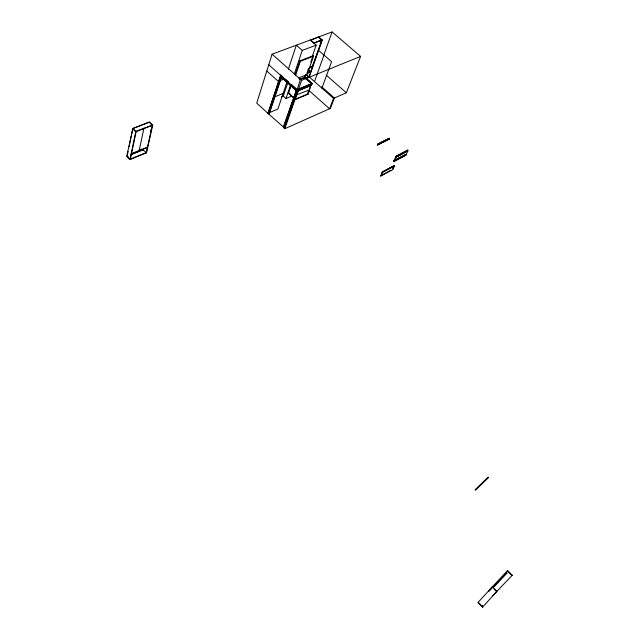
<?xml version="1.0" encoding="UTF-8"?>
<svg xmlns="http://www.w3.org/2000/svg" width="639" height="639" viewBox="0 0 639 639"><rect width="100%" height="100%" fill="white"/><g stroke="black" fill="none" stroke-linecap="round" stroke-linejoin="round"><path stroke-width="0.96" d="M146.163 152.897L152.33 125.284L149.047 122.137L149.43 121.993L152.713 125.132L146.539 152.745L129.925 159.622L126.714 156.475L132.832 128.455L136.155 131.634L130.308 159.462L127.097 156.315L128.088 151.515M129.078 146.706L131.251 136.139M131.642 134.214L132.632 129.413M129.925 159.622L135.819 131.346L151.938 125.34M141.834 149.047L139.15 150.556L139.598 150.053M142.505 150.101L142.777 149.566L142.673 150.037M142.976 149.798L146.243 152.561L130.38 159.119M150.524 131.65L150.948 129.741M308.829 90.395L329.556 108.774L333.518 98.382L346.362 92.767L360.604 56.392L332.088 31.95L272.078 54.187L256.734 103.127L267.981 113.359L280.793 75.059L283.029 77.047M304.452 78.501L304.907 77.047L312.239 83.525L311.297 85.378L298.469 90.682L295.098 99.301L307.447 94.093M267.981 113.359L280.793 75.059M268.939 114.237L281.424 77.087L296.328 90.371L283.62 127.145L268.939 114.237L281.424 77.087M288.373 69.172L296.336 45.193L302.279 50.385L316.185 45.137L310.29 40.025M287.023 81.768L277.893 109.045L267.901 113.287M281.559 96.848L283.293 96.13L287.997 82.119M283.293 96.13L285.968 98.526L290.449 85.314M294.283 73.988L302.279 50.385M293.732 98.079L288.269 93.19L291.001 85.155M288.269 93.19L291.12 85.53M295.162 74.715L299.859 60.873L313.038 55.777L313.525 56.2L307.119 74.507L298.421 78.006M295.641 75.146L300.354 61.304L313.525 56.2M310.53 40.313L314.196 43.061M283.293 127.289L296.328 90.371M300.426 79.284L297.143 89.62M321.681 86.792L334.389 97.999L330.419 108.39L284.834 128.695L284.259 128.175L297.734 90.147L291.2 84.324M284.259 128.175L297.734 90.147M284.834 128.695L301.616 80.346L360.604 56.392M304.292 78.429L304.851 77.175M304.452 78.565L306.049 74.156M312.263 56.368L316.185 45.137M306.96 73.173L308.557 68.597M310.802 62.183L313.038 55.777M320.315 43.62L321.665 39.874L313.765 43.125L315.49 42.478M321.92 40.161L312.463 65.913M318.661 36.926L322.24 40.017L309.172 77.055L305.506 78.541M307.559 93.526L308.493 90.906M310.57 86.017L308.014 94.221L310.873 85.163M312.024 83.509L299.34 88.757L299.148 89.292L311.832 84.044L312.024 83.509L304.747 77.119M323.518 55.849L332.088 31.95M314.476 81.584L323.997 55.066M321.904 88.134L331.625 61.687L318.478 50.273M304.555 78.525L304.907 77.255M298.509 90.682L299.276 88.885L312.239 83.525M377.633 144.901L388.999 138.903L389.255 138.24L377.697 144.063L377.489 144.997L389.071 139.198M389.223 139.134L389.255 138.24L377.729 144.087M382.234 172.059L394.535 165.9L392.817 169.591L380.844 176.052L382.234 172.059L394.231 165.629L392.514 169.327M380.844 176.052L382.537 172.33L394.535 165.9M407.65 150.876L407.818 150.069L396.14 156.22L393.848 161.172L394.263 161.284M393.928 161.443L405.917 155.093L393.967 161.475M396.236 157.026L394.479 160.732L394.175 160.461L406.14 154.542L407.922 150.852L396.1 157.154L407.61 150.604L395.932 156.763M405.653 155.117L393.888 161.172L406.14 154.542M488.02 477.357L488.404 477.732M407.746 150.9L395.94 157.21M493.292 595.109L492.965 595.468L512.286 575.22L507.614 570.579L488.468 590.931L488.795 590.58M482.669 607.05L496.886 591.363L492.357 586.802L478.084 602.393L482.669 607.05L478.084 602.393M512.286 575.22L511.959 575.587L507.286 570.939L507.614 570.579M139.558 150.389L140.013 149.885L139.629 150.045M481.678 606.044L482.141 605.524M481.87 606.243L482.341 605.724M489.37 591.059L491.926 588.263M492.126 587.049L492.765 587.353M506.511 572.76L506.783 573.367L506.511 572.76L492.597 587.529M493.18 587.776L506.943 573.183M488.124 477.221L475.033 489.809L475.424 490.193L488.508 477.597M380.532 175.773L390.804 170.246M382.202 172.21L394.263 165.653M394.159 160.493L405.853 154.334L405.773 155.229M396.164 156.243L407.85 150.093M377.489 144.997L389.359 138.998M295.386 99.556L308.014 94.221M309.588 89.819L296.64 94.86M285.968 98.526L291.384 96.265M297.343 91.273L297.59 91.944M131.003 154.822L143.36 149.75M143.008 150.548L143.663 150.469M127.792 156.994L128.319 156.779M274.267 97.048L283.133 93.398M147.441 147.17L131.514 153.695L131.235 153.368M131.442 154.039L147.369 147.513M130.699 154.526L137.76 151.627M139.518 150.908L142.177 149.822M300.114 79.555L304.659 77.71L311.832 84.044M305.618 78.222L309.004 76.848L306.241 74.42M299.308 79.316L304.907 77.047M307.455 72.974L310.85 71.608L308.302 69.363M307.343 73.293L310.738 71.927L308.19 69.691M309.244 67.854L312.655 66.504M283.884 79.14L278.332 81.353L266.79 71.033M309.356 67.534L312.767 66.176M152.713 125.132L135.748 131.802L132.441 128.607M320.347 39.834L320.874 39.634M320.482 39.945L321.002 39.746M318.949 41.184L321.545 40.209M313.885 43.148L322.24 40.017M311.393 39.993L318.438 37.086L321.952 40.121L308.893 77.167L306.129 74.731M139.222 150.213L143.967 128.143M326.321 75.218L346.362 92.767M299.859 60.873L300.354 61.304M309.308 77.023L333.518 98.382M272.078 54.187L301.616 80.346M285.258 79.036L288.229 81.68M268.755 64.779L297.982 90.81M281.08 77.223L295.985 90.514M288.668 92.751L290.721 94.58M288.564 93.07L293.341 97.344M268.316 113.215L269.275 114.093M283.62 127.145L284.595 128.032M494.227 589.174L496.655 591.61M132.88 128.503L149.103 122.193L132.88 128.503M298.541 90.379L311.009 85.211L298.541 90.379"/></g></svg>
